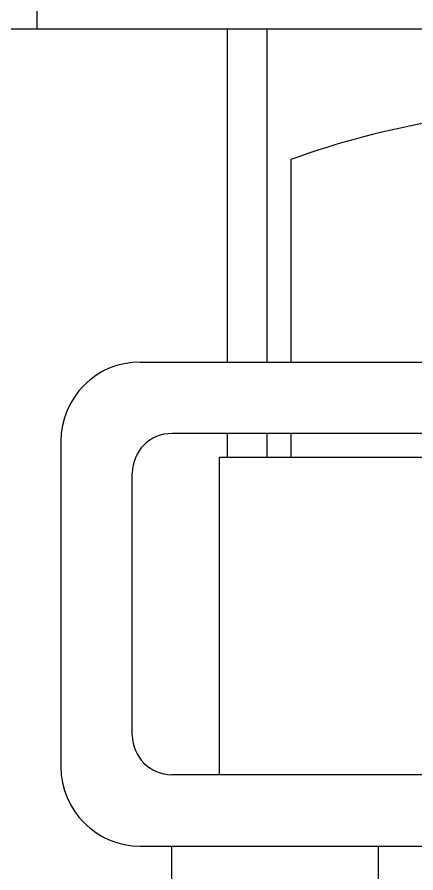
# Model space of a CAD drawing. Extents: x 1060579 to 1383165, y 581819 to 1037910.
# Drawn here: x 1268944.3 to 1269058.7, y 865173.3 to 865418.9 of the extents above; entities that cross this region are included whole.
import ezdxf

# ---------------------------------------------------------------- set-up
doc = ezdxf.new("R2010")
doc.units = 0
doc.header["$LTSCALE"] = 1000
doc.header["$MEASUREMENT"] = 0
doc.layers.add('02___PRT_ALL_AXES', color=7, linetype='Continuous')

msp = doc.modelspace()

# ---------------------------------------------------------------- linework, layer by layer
at = {"color": 7, "linetype": 'Continuous'}
for p, q in [((1268950.01, 866690.45), (1268950.01, 865415.53)), ((1268938.63, 865415.53), (1269143.52, 865415.53)), ((1269004.65, 865319.91), (1269004.65, 865415.53)), ((1269016.03, 865319.91), (1269016.03, 865415.53)), ((1268979.61, 865319.91), (1269079.78, 865319.91)), ((1269082.22, 865299.42), (1268988.71, 865299.42)), ((1269004.65, 865292.59), (1269004.65, 865299.42)), ((1269016.03, 865292.59), (1269016.03, 865299.42)), ((1268956.84, 865297.14), (1268956.84, 865203.8)), ((1269002.37, 865201.52), (1269002.37, 865292.59)), ((1269002.37, 865292.59), (1269082.22, 865292.59)), ((1268977.33, 865212.9), (1268977.33, 865288.03)), ((1269079.78, 865201.52), (1268988.71, 865201.52)), ((1268979.61, 865181.03), (1269230.04, 865181.03)), ((1268988.71, 865042.15), (1268988.71, 865181.03)), ((1269047.9, 865181.03), (1269047.9, 865042.15))]:
    msp.add_line(p, q, dxfattribs=at)
for centre, radius, start, end in [((1268979.61, 865297.14), 22.77, 90, 180), ((1268988.71, 865288.03), 11.38, 90, 180), ((1268988.71, 865212.9), 11.38, 180, 270), ((1268979.61, 865203.8), 22.77, 180, 270)]:
    msp.add_arc(centre, radius, start, end, dxfattribs=at)
at = {"layer": '02___PRT_ALL_AXES', "color": 7, "linetype": 'Continuous'}
for p, q in [((1269022.86, 865377.98), (1269022.86, 865319.91)), ((1269022.86, 865299.42), (1269022.86, 865292.59))]:
    msp.add_line(p, q, dxfattribs=at)
msp.add_open_spline([(1269079.66, 865391.11), (1269074.73, 865390.58), (1269055.45, 865387.93), (1269036.47, 865383), (1269022.86, 865377.98)], degree=3, knots=[0, 0, 0, 0, 0.254628, 1, 1, 1, 1], dxfattribs=at)

doc.saveas('drawing.dxf')
